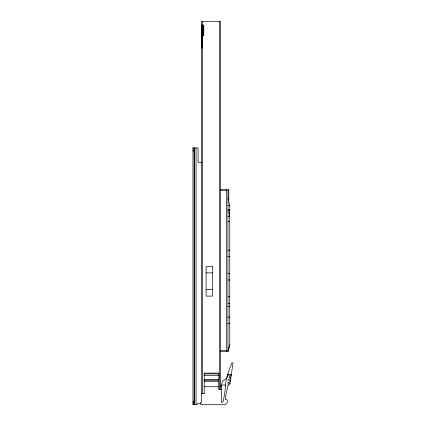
<?xml version="1.0" encoding="UTF-8"?>
<svg xmlns="http://www.w3.org/2000/svg" width="426" height="426" viewBox="0 0 426 426"><rect width="100%" height="100%" fill="white"/><g stroke="black" fill="none" stroke-linecap="round" stroke-linejoin="round"><path stroke-width="0.64" d="M220.466 389.263L220.466 21.3L201.423 21.3L201.36 402.261L200.571 402.261L200.571 404.029L201.338 404.7L225.311 404.7L227.239 402.778L227.239 400.211L226.701 399.572L225.306 399.572L226.025 394.316L228.176 384.609M226.233 378.874L224.837 392.532L223.33 401.074A1.283 1.283 0 0 1 222.068 402.133L221.371 402.133M225.636 384.827L225.583 385.216L221.483 384.806L222.606 380.966L226.712 378.597A74.374 74.374 0 0 1 232.122 362.638L233.022 363.064L229.955 383.927L228.118 385.221M228.198 350.635L227.985 351.434L229.763 344.788L229.763 205.625L228.799 202.036L228.799 189.277L220.466 189.277M228.277 350.332L229.763 344.788M231.153 375.78L229.433 376.462L229.231 377.835L230.839 377.931M230.722 378.709L228.144 379.731L228.075 380.21L230.482 380.349M230.29 381.637L227.713 382.66L227.644 383.139L230.051 383.278M220.466 385.498L221.445 385.349L221.749 388.81L221.429 402.133M201.312 35.725L203.782 35.725L203.782 25.145L201.312 25.145L201.312 47.909L202.467 47.909L202.467 25.145M192.978 148.136L194.134 148.136M192.978 148.567L194.581 148.567L194.581 404.061L192.978 404.061M192.978 150.17L194.134 150.17M192.978 150.91L194.134 150.91M201.956 162.349L198.106 162.349L198.106 147.923L192.978 147.923L192.978 404.7L196.45 404.7L197.776 403.417L201.099 403.417M228.799 190.294L227.969 190.294L227.969 351.487L220.466 351.487M220.466 190.433L226.557 190.433M227.969 198.953L228.799 198.953M227.969 205.683L229.763 205.683M227.969 209.762L229.763 209.762M227.969 210.46L229.763 210.46M227.969 212.041L229.252 212.041L229.252 216.52L227.969 216.52M227.969 221.36L229.763 221.36M227.969 250.158L229.763 250.158M227.969 256.622L229.763 256.622M206.104 272.88L212.515 272.88M227.969 273.556L229.763 273.556M227.969 279.999L229.763 279.999M206.104 289.68L212.515 289.68M227.969 296.842L229.763 296.842M227.969 303.695L229.763 303.695M227.969 306.31L229.763 306.31M227.969 317.12L229.763 317.12M227.969 323.563L229.763 323.563M220.466 350.332L226.557 350.332M204.198 373.927L218.847 373.927M231.366 374.347C226.744 373.645 225.929 375.78 231.27 374.981M204.198 375.599L218.847 375.599M204.198 379.891L218.272 379.891M204.198 380.003L218.272 380.003M204.198 381.281L218.272 381.281M204.198 386.749L218.272 386.749M220.466 386.723L221.568 386.723M221.749 389.263L218.272 389.263L218.272 379.018L218.847 379.055L218.847 373.091L204.198 373.091L204.198 393.416M201.36 393.416L204.459 393.416M192.978 401.713L194.134 401.713M192.978 402.458L194.134 402.458M192.978 404.487L194.134 404.487M226.557 189.277L226.557 351.487M219.374 21.3L219.374 389.428M203.447 25.145L203.447 35.725M202.515 21.3L202.515 393.416M201.647 25.145L201.647 35.725M196.056 147.923L196.056 404.7M194.134 147.923L194.134 148.567M194.134 404.7L194.134 149.015A3.972 1.928 -90 0 1 194.581 148.674M194.581 403.949A3.972 1.928 -90 0 1 194.134 403.614M226.712 378.597A89.369 81.441 8.4 0 1 227.532 375.194M212.515 266.468L206.104 266.468L206.104 296.091L212.515 296.091L212.515 266.468"/></g></svg>
